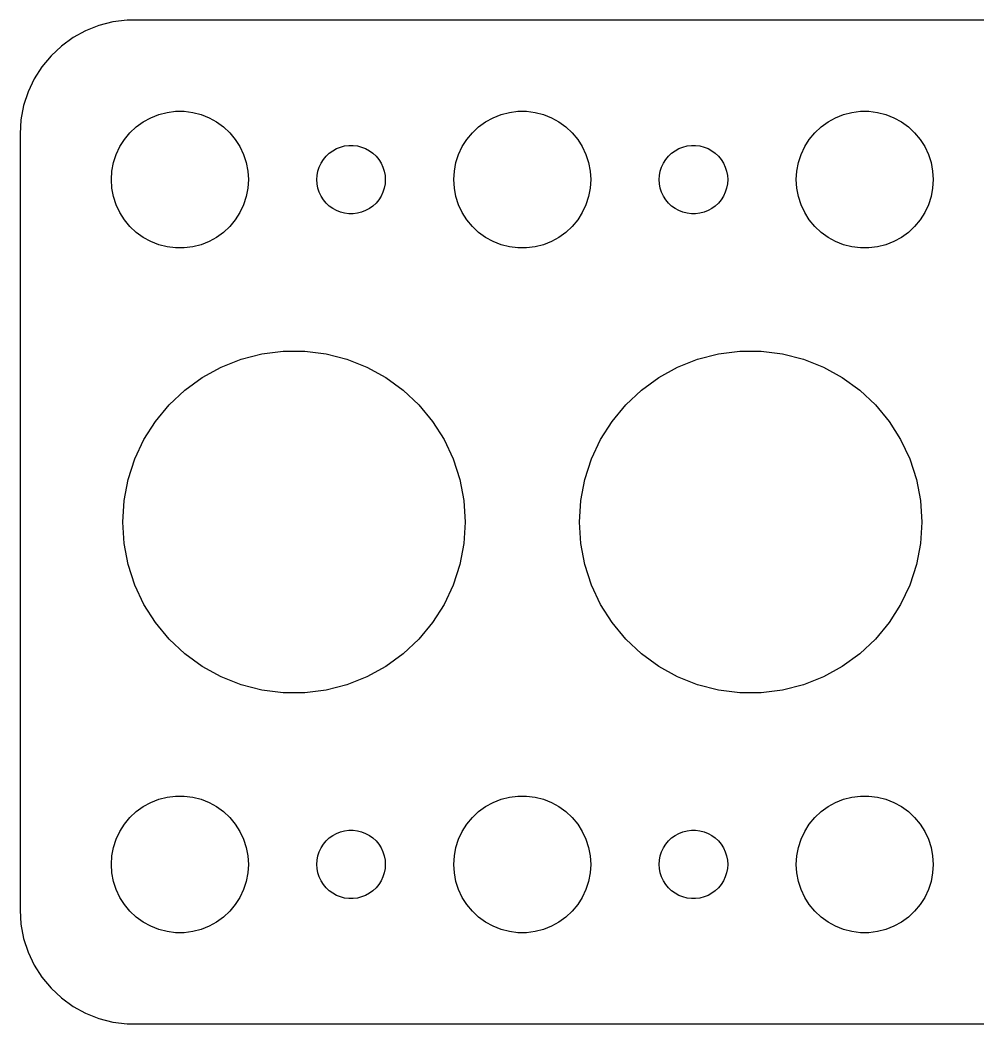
# Model space of a CAD drawing. Header units: metres. Extents: x -52 to 52, y -22 to 22.
# Drawn here: x -52 to -10.04, y -21.99 to 21.99 of the extents above; entities that cross this region are included whole.
import ezdxf

# ---------------------------------------------------------------- set-up
doc = ezdxf.new("R2010")
doc.units = ezdxf.units.M

msp = doc.modelspace()

# ---------------------------------------------------------------- linework, layer by layer
for p, q in [((-47.3139, 21.9901), (-47.9369, 21.9114)), ((47.3139, 21.9901), (-47.3139, 21.9901)), ((-48.5451, 21.7553), (-49.1289, 21.5241)), ((-47.9369, 21.9114), (-48.5451, 21.7553)), ((-49.6791, 21.2216), (-50.1871, 20.8526)), ((-49.1289, 21.5241), (-49.6791, 21.2216)), ((-50.1871, 20.8526), (-50.6448, 20.4227)), ((-50.6448, 20.4227), (-51.0451, 19.9389)), ((-51.0451, 19.9389), (-51.3815, 19.4088)), ((-51.3815, 19.4088), (-51.6489, 18.8406)), ((-51.6489, 18.8406), (-51.8429, 18.2434)), ((-51.8429, 18.2434), (-51.9606, 17.6267)), ((-51.9606, 17.6267), (-52, 17)), ((-46.6075, 17.533), (-46.2773, 17.7145)), ((-46.2773, 17.7145), (-45.927, 17.8532)), ((-45.927, 17.8532), (-45.5621, 17.9469)), ((-45.5621, 17.9469), (-45.1884, 17.9941)), ((-45.1884, 17.9941), (-44.8116, 17.9941)), ((-44.8116, 17.9941), (-44.4379, 17.9469)), ((-44.4379, 17.9469), (-44.0729, 17.8532)), ((-44.0729, 17.8532), (-43.7227, 17.7145)), ((-43.7227, 17.7145), (-43.3925, 17.533)), ((-31.6075, 17.533), (-31.2773, 17.7145)), ((-31.2773, 17.7145), (-30.927, 17.8532)), ((-30.927, 17.8532), (-30.5621, 17.9469)), ((-30.5621, 17.9469), (-30.1884, 17.9941)), ((-30.1884, 17.9941), (-29.8116, 17.9941)), ((-29.8116, 17.9941), (-29.4379, 17.9469)), ((-29.4379, 17.9469), (-29.0729, 17.8532)), ((-29.0729, 17.8532), (-28.7227, 17.7145)), ((-28.7227, 17.7145), (-28.3925, 17.533)), ((-16.6075, 17.533), (-16.2773, 17.7145)), ((-16.2773, 17.7145), (-15.927, 17.8532)), ((-15.927, 17.8532), (-15.5621, 17.9469)), ((-15.5621, 17.9469), (-15.1884, 17.9941)), ((-15.1884, 17.9941), (-14.8116, 17.9941)), ((-14.8116, 17.9941), (-14.4379, 17.9469)), ((-14.4379, 17.9469), (-14.0729, 17.8532)), ((-14.0729, 17.8532), (-13.7227, 17.7145)), ((-13.7227, 17.7145), (-13.3925, 17.533)), ((-47.1869, 17.0536), (-46.9123, 17.3115)), ((-46.9123, 17.3115), (-46.6075, 17.533)), ((-43.3925, 17.533), (-43.0877, 17.3115)), ((-43.0877, 17.3115), (-42.8131, 17.0536)), ((-32.1869, 17.0536), (-31.9123, 17.3115)), ((-31.9123, 17.3115), (-31.6075, 17.533)), ((-28.3925, 17.533), (-28.0877, 17.3115)), ((-28.0877, 17.3115), (-27.8131, 17.0536)), ((-17.1869, 17.0536), (-16.9123, 17.3115)), ((-16.9123, 17.3115), (-16.6075, 17.533)), ((-13.3925, 17.533), (-13.0877, 17.3115)), ((-13.0877, 17.3115), (-12.8131, 17.0536)), ((-52, 17), (-52, -17)), ((-47.6289, 16.4453), (-47.427, 16.7634)), ((-47.427, 16.7634), (-47.1869, 17.0536)), ((-42.8131, 17.0536), (-42.5729, 16.7634)), ((-42.5729, 16.7634), (-42.3711, 16.4453)), ((-32.6289, 16.4453), (-32.427, 16.7634)), ((-32.427, 16.7634), (-32.1869, 17.0536)), ((-27.8131, 17.0536), (-27.5729, 16.7634)), ((-27.5729, 16.7634), (-27.3711, 16.4453)), ((-17.6289, 16.4453), (-17.427, 16.7634)), ((-17.427, 16.7634), (-17.1869, 17.0536)), ((-12.8131, 17.0536), (-12.5729, 16.7634)), ((-12.5729, 16.7634), (-12.3711, 16.4453)), ((-47.7893, 16.1044), (-47.6289, 16.4453)), ((-42.3711, 16.4453), (-42.2107, 16.1044)), ((-38.3037, 16.2665), (-38.1387, 16.3572)), ((-38.1387, 16.3572), (-37.9635, 16.4266)), ((-37.9635, 16.4266), (-37.7811, 16.4734)), ((-37.7811, 16.4734), (-37.5942, 16.497)), ((-37.5942, 16.497), (-37.4058, 16.497)), ((-37.4058, 16.497), (-37.2189, 16.4734)), ((-37.2189, 16.4734), (-37.0365, 16.4266)), ((-37.0365, 16.4266), (-36.8613, 16.3572)), ((-36.8613, 16.3572), (-36.6963, 16.2665)), ((-32.7893, 16.1044), (-32.6289, 16.4453)), ((-27.3711, 16.4453), (-27.2107, 16.1044)), ((-23.3037, 16.2665), (-23.1387, 16.3572)), ((-23.1387, 16.3572), (-22.9635, 16.4266)), ((-22.9635, 16.4266), (-22.7811, 16.4734)), ((-22.7811, 16.4734), (-22.5942, 16.497)), ((-22.5942, 16.497), (-22.4058, 16.497)), ((-22.4058, 16.497), (-22.2189, 16.4734)), ((-22.2189, 16.4734), (-22.0365, 16.4266)), ((-22.0365, 16.4266), (-21.8613, 16.3572)), ((-21.8613, 16.3572), (-21.6963, 16.2665)), ((-17.7893, 16.1044), (-17.6289, 16.4453)), ((-12.3711, 16.4453), (-12.2107, 16.1044)), ((-47.9057, 15.7461), (-47.7893, 16.1044)), ((-42.2107, 16.1044), (-42.0942, 15.7461)), ((-38.8145, 15.7226), (-38.7135, 15.8817)), ((-38.7135, 15.8817), (-38.5934, 16.0268)), ((-38.5934, 16.0268), (-38.4561, 16.1558)), ((-38.4561, 16.1558), (-38.3037, 16.2665)), ((-36.6963, 16.2665), (-36.5439, 16.1558)), ((-36.5439, 16.1558), (-36.4065, 16.0268)), ((-36.4065, 16.0268), (-36.2865, 15.8817)), ((-36.2865, 15.8817), (-36.1855, 15.7226)), ((-32.9057, 15.7461), (-32.7893, 16.1044)), ((-27.2107, 16.1044), (-27.0942, 15.7461)), ((-23.8145, 15.7226), (-23.7135, 15.8817)), ((-23.7135, 15.8817), (-23.5934, 16.0268)), ((-23.5934, 16.0268), (-23.4561, 16.1558)), ((-23.4561, 16.1558), (-23.3037, 16.2665)), ((-21.6963, 16.2665), (-21.5439, 16.1558)), ((-21.5439, 16.1558), (-21.4065, 16.0268)), ((-21.4065, 16.0268), (-21.2865, 15.8817)), ((-21.2865, 15.8817), (-21.1855, 15.7226)), ((-17.9057, 15.7461), (-17.7893, 16.1044)), ((-12.2107, 16.1044), (-12.0942, 15.7461)), ((-47.9763, 15.376), (-47.9057, 15.7461)), ((-42.0942, 15.7461), (-42.0237, 15.376)), ((-38.9529, 15.373), (-38.8947, 15.5522)), ((-38.8947, 15.5522), (-38.8145, 15.7226)), ((-36.1855, 15.7226), (-36.1053, 15.5522)), ((-36.1053, 15.5522), (-36.0471, 15.373)), ((-32.9763, 15.376), (-32.9057, 15.7461)), ((-27.0942, 15.7461), (-27.0237, 15.376)), ((-23.9529, 15.373), (-23.8947, 15.5522)), ((-23.8947, 15.5522), (-23.8145, 15.7226)), ((-21.1855, 15.7226), (-21.1053, 15.5522)), ((-21.1053, 15.5522), (-21.0471, 15.373)), ((-17.9763, 15.376), (-17.9057, 15.7461)), ((-12.0942, 15.7461), (-12.0237, 15.376)), ((-48, 15), (-47.9763, 15.376)), ((-47.9763, 14.624), (-48, 15)), ((-42.0237, 15.376), (-42, 15)), ((-42, 15), (-42.0237, 14.624)), ((-39, 15), (-38.9882, 15.188)), ((-38.9882, 14.812), (-39, 15)), ((-38.9882, 15.188), (-38.9529, 15.373)), ((-36.0471, 15.373), (-36.0118, 15.188)), ((-36.0118, 15.188), (-36, 15)), ((-36, 15), (-36.0118, 14.812)), ((-33, 15), (-32.9763, 15.376)), ((-32.9763, 14.624), (-33, 15)), ((-27.0237, 15.376), (-27, 15)), ((-27, 15), (-27.0237, 14.624)), ((-24, 15), (-23.9882, 15.188)), ((-23.9882, 14.812), (-24, 15)), ((-23.9882, 15.188), (-23.9529, 15.373)), ((-21.0471, 15.373), (-21.0118, 15.188)), ((-21.0118, 15.188), (-21, 15)), ((-21, 15), (-21.0118, 14.812)), ((-18, 15), (-17.9763, 15.376)), ((-17.9763, 14.624), (-18, 15)), ((-12.0237, 15.376), (-12, 15)), ((-12, 15), (-12.0237, 14.624)), ((-47.9057, 14.2539), (-47.9763, 14.624)), ((-42.0237, 14.624), (-42.0942, 14.2539)), ((-38.9529, 14.627), (-38.9882, 14.812)), ((-38.8947, 14.4478), (-38.9529, 14.627)), ((-36.0471, 14.627), (-36.1053, 14.4478)), ((-36.0118, 14.812), (-36.0471, 14.627)), ((-32.9057, 14.2539), (-32.9763, 14.624)), ((-27.0237, 14.624), (-27.0942, 14.2539)), ((-23.9529, 14.627), (-23.9882, 14.812)), ((-23.8947, 14.4478), (-23.9529, 14.627)), ((-21.0471, 14.627), (-21.1053, 14.4478)), ((-21.0118, 14.812), (-21.0471, 14.627)), ((-17.9057, 14.2539), (-17.9763, 14.624)), ((-12.0237, 14.624), (-12.0942, 14.2539)), ((-47.7893, 13.8956), (-47.9057, 14.2539)), ((-42.0942, 14.2539), (-42.2107, 13.8956)), ((-38.8145, 14.2774), (-38.8947, 14.4478)), ((-38.7135, 14.1183), (-38.8145, 14.2774)), ((-38.5934, 13.9732), (-38.7135, 14.1183)), ((-36.2865, 14.1183), (-36.4065, 13.9732)), ((-36.1855, 14.2774), (-36.2865, 14.1183)), ((-36.1053, 14.4478), (-36.1855, 14.2774)), ((-32.7893, 13.8956), (-32.9057, 14.2539)), ((-27.0942, 14.2539), (-27.2107, 13.8956)), ((-23.8145, 14.2774), (-23.8947, 14.4478)), ((-23.7135, 14.1183), (-23.8145, 14.2774)), ((-23.5934, 13.9732), (-23.7135, 14.1183)), ((-21.2865, 14.1183), (-21.4065, 13.9732)), ((-21.1855, 14.2774), (-21.2865, 14.1183)), ((-21.1053, 14.4478), (-21.1855, 14.2774)), ((-17.7893, 13.8956), (-17.9057, 14.2539)), ((-12.0942, 14.2539), (-12.2107, 13.8956)), ((-47.6289, 13.5547), (-47.7893, 13.8956)), ((-42.2107, 13.8956), (-42.3711, 13.5547)), ((-38.4561, 13.8442), (-38.5934, 13.9732)), ((-38.3037, 13.7335), (-38.4561, 13.8442)), ((-38.1387, 13.6427), (-38.3037, 13.7335)), ((-37.9635, 13.5734), (-38.1387, 13.6427)), ((-36.8613, 13.6427), (-37.0365, 13.5734)), ((-36.6963, 13.7335), (-36.8613, 13.6427)), ((-36.5439, 13.8442), (-36.6963, 13.7335)), ((-36.4065, 13.9732), (-36.5439, 13.8442)), ((-32.6289, 13.5547), (-32.7893, 13.8956)), ((-27.2107, 13.8956), (-27.3711, 13.5547)), ((-23.4561, 13.8442), (-23.5934, 13.9732)), ((-23.3037, 13.7335), (-23.4561, 13.8442)), ((-23.1387, 13.6427), (-23.3037, 13.7335)), ((-22.9635, 13.5734), (-23.1387, 13.6427)), ((-21.8613, 13.6427), (-22.0365, 13.5734)), ((-21.6963, 13.7335), (-21.8613, 13.6427)), ((-21.5439, 13.8442), (-21.6963, 13.7335)), ((-21.4065, 13.9732), (-21.5439, 13.8442)), ((-17.6289, 13.5547), (-17.7893, 13.8956)), ((-12.2107, 13.8956), (-12.3711, 13.5547)), ((-47.427, 13.2366), (-47.6289, 13.5547)), ((-47.1869, 12.9464), (-47.427, 13.2366)), ((-42.5729, 13.2366), (-42.8131, 12.9464)), ((-42.3711, 13.5547), (-42.5729, 13.2366)), ((-37.7811, 13.5266), (-37.9635, 13.5734)), ((-37.5942, 13.5029), (-37.7811, 13.5266)), ((-37.4058, 13.5029), (-37.5942, 13.5029)), ((-37.2189, 13.5266), (-37.4058, 13.5029)), ((-37.0365, 13.5734), (-37.2189, 13.5266)), ((-32.427, 13.2366), (-32.6289, 13.5547)), ((-32.1869, 12.9464), (-32.427, 13.2366)), ((-27.5729, 13.2366), (-27.8131, 12.9464)), ((-27.3711, 13.5547), (-27.5729, 13.2366)), ((-22.7811, 13.5266), (-22.9635, 13.5734)), ((-22.5942, 13.5029), (-22.7811, 13.5266)), ((-22.4058, 13.5029), (-22.5942, 13.5029)), ((-22.2189, 13.5266), (-22.4058, 13.5029)), ((-22.0365, 13.5734), (-22.2189, 13.5266)), ((-17.427, 13.2366), (-17.6289, 13.5547)), ((-17.1869, 12.9464), (-17.427, 13.2366)), ((-12.5729, 13.2366), (-12.8131, 12.9464)), ((-12.3711, 13.5547), (-12.5729, 13.2366)), ((-46.9123, 12.6884), (-47.1869, 12.9464)), ((-42.8131, 12.9464), (-43.0877, 12.6884)), ((-31.9123, 12.6884), (-32.1869, 12.9464)), ((-27.8131, 12.9464), (-28.0877, 12.6884)), ((-16.9123, 12.6884), (-17.1869, 12.9464)), ((-12.8131, 12.9464), (-13.0877, 12.6884)), ((-46.6075, 12.467), (-46.9123, 12.6884)), ((-46.2773, 12.2855), (-46.6075, 12.467)), ((-43.3925, 12.467), (-43.7227, 12.2855)), ((-43.0877, 12.6884), (-43.3925, 12.467)), ((-31.6075, 12.467), (-31.9123, 12.6884)), ((-31.2773, 12.2855), (-31.6075, 12.467)), ((-28.3925, 12.467), (-28.7227, 12.2855)), ((-28.0877, 12.6884), (-28.3925, 12.467)), ((-16.6075, 12.467), (-16.9123, 12.6884)), ((-16.2773, 12.2855), (-16.6075, 12.467)), ((-13.3925, 12.467), (-13.7227, 12.2855)), ((-13.0877, 12.6884), (-13.3925, 12.467)), ((-45.927, 12.1468), (-46.2773, 12.2855)), ((-45.5621, 12.0531), (-45.927, 12.1468)), ((-45.1884, 12.0059), (-45.5621, 12.0531)), ((-44.8116, 12.0059), (-45.1884, 12.0059)), ((-44.4379, 12.0531), (-44.8116, 12.0059)), ((-44.0729, 12.1468), (-44.4379, 12.0531)), ((-43.7227, 12.2855), (-44.0729, 12.1468)), ((-30.927, 12.1468), (-31.2773, 12.2855)), ((-30.5621, 12.0531), (-30.927, 12.1468)), ((-30.1884, 12.0059), (-30.5621, 12.0531)), ((-29.8116, 12.0059), (-30.1884, 12.0059)), ((-29.4379, 12.0531), (-29.8116, 12.0059)), ((-29.0729, 12.1468), (-29.4379, 12.0531)), ((-28.7227, 12.2855), (-29.0729, 12.1468)), ((-15.927, 12.1468), (-16.2773, 12.2855)), ((-15.5621, 12.0531), (-15.927, 12.1468)), ((-15.1884, 12.0059), (-15.5621, 12.0531)), ((-14.8116, 12.0059), (-15.1884, 12.0059)), ((-14.4379, 12.0531), (-14.8116, 12.0059)), ((-14.0729, 12.1468), (-14.4379, 12.0531)), ((-13.7227, 12.2855), (-14.0729, 12.1468)), ((-41.4053, 7.36714), (-40.4709, 7.4852)), ((-40.4709, 7.4852), (-39.5291, 7.4852)), ((-39.5291, 7.4852), (-38.5946, 7.36714)), ((-21.4053, 7.36714), (-20.4709, 7.4852)), ((-20.4709, 7.4852), (-19.5291, 7.4852)), ((-19.5291, 7.4852), (-18.5946, 7.36714)), ((-43.1933, 6.78619), (-42.3176, 7.13292)), ((-42.3176, 7.13292), (-41.4053, 7.36714)), ((-38.5946, 7.36714), (-37.6824, 7.13292)), ((-37.6824, 7.13292), (-36.8067, 6.78619)), ((-23.1933, 6.78619), (-22.3176, 7.13292)), ((-22.3176, 7.13292), (-21.4053, 7.36714)), ((-18.5946, 7.36714), (-17.6824, 7.13292)), ((-17.6824, 7.13292), (-16.8067, 6.78619)), ((-44.0187, 6.33246), (-43.1933, 6.78619)), ((-36.8067, 6.78619), (-35.9813, 6.33246)), ((-24.0187, 6.33246), (-23.1933, 6.78619)), ((-16.8067, 6.78619), (-15.9813, 6.33246)), ((-44.7807, 5.77884), (-44.0187, 6.33246)), ((-35.9813, 6.33246), (-35.2193, 5.77884)), ((-24.7807, 5.77884), (-24.0187, 6.33246)), ((-15.9813, 6.33246), (-15.2193, 5.77884)), ((-45.4673, 5.13409), (-44.7807, 5.77884)), ((-35.2193, 5.77884), (-34.5327, 5.13409)), ((-25.4673, 5.13409), (-24.7807, 5.77884)), ((-15.2193, 5.77884), (-14.5327, 5.13409)), ((-46.0676, 4.40839), (-45.4673, 5.13409)), ((-34.5327, 5.13409), (-33.9324, 4.40839)), ((-26.0676, 4.40839), (-25.4673, 5.13409)), ((-14.5327, 5.13409), (-13.9324, 4.40839)), ((-46.5723, 3.61314), (-46.0676, 4.40839)), ((-33.9324, 4.40839), (-33.4277, 3.61314)), ((-26.5723, 3.61314), (-26.0676, 4.40839)), ((-13.9324, 4.40839), (-13.4277, 3.61314)), ((-46.9733, 2.76093), (-46.5723, 3.61314)), ((-33.4277, 3.61314), (-33.0267, 2.76093)), ((-26.9733, 2.76093), (-26.5723, 3.61314)), ((-13.4277, 3.61314), (-13.0267, 2.76093)), ((-47.2644, 1.86517), (-46.9733, 2.76093)), ((-33.0267, 2.76093), (-32.7356, 1.86517)), ((-27.2644, 1.86517), (-26.9733, 2.76093)), ((-13.0267, 2.76093), (-12.7356, 1.86517)), ((-47.4409, 0.93999), (-47.2644, 1.86517)), ((-32.7356, 1.86517), (-32.5591, 0.93999)), ((-27.4409, 0.93999), (-27.2644, 1.86517)), ((-12.7356, 1.86517), (-12.5591, 0.93999)), ((-47.5, 0), (-47.4409, 0.93999)), ((-32.5591, 0.93999), (-32.5, 0)), ((-27.5, 0), (-27.4409, 0.93999)), ((-12.5591, 0.93999), (-12.5, 0)), ((-47.4409, -0.93999), (-47.5, 0)), ((-32.5, 0), (-32.5591, -0.93999)), ((-27.4409, -0.93999), (-27.5, 0)), ((-12.5, 0), (-12.5591, -0.93999)), ((-47.2644, -1.86517), (-47.4409, -0.93999)), ((-32.5591, -0.93999), (-32.7356, -1.86517)), ((-27.2644, -1.86517), (-27.4409, -0.93999)), ((-12.5591, -0.93999), (-12.7356, -1.86517)), ((-46.9733, -2.76093), (-47.2644, -1.86517)), ((-32.7356, -1.86517), (-33.0267, -2.76093)), ((-26.9733, -2.76093), (-27.2644, -1.86517)), ((-12.7356, -1.86517), (-13.0267, -2.76093)), ((-46.5723, -3.61314), (-46.9733, -2.76093)), ((-33.0267, -2.76093), (-33.4277, -3.61314)), ((-26.5723, -3.61314), (-26.9733, -2.76093)), ((-13.0267, -2.76093), (-13.4277, -3.61314)), ((-46.0676, -4.40839), (-46.5723, -3.61314)), ((-33.4277, -3.61314), (-33.9324, -4.40839)), ((-26.0676, -4.40839), (-26.5723, -3.61314)), ((-13.4277, -3.61314), (-13.9324, -4.40839)), ((-45.4673, -5.13409), (-46.0676, -4.40839)), ((-33.9324, -4.40839), (-34.5327, -5.13409)), ((-25.4673, -5.13409), (-26.0676, -4.40839)), ((-13.9324, -4.40839), (-14.5327, -5.13409)), ((-44.7807, -5.77884), (-45.4673, -5.13409)), ((-34.5327, -5.13409), (-35.2193, -5.77884)), ((-24.7807, -5.77884), (-25.4673, -5.13409)), ((-14.5327, -5.13409), (-15.2193, -5.77884)), ((-44.0187, -6.33246), (-44.7807, -5.77884)), ((-35.2193, -5.77884), (-35.9813, -6.33246)), ((-24.0187, -6.33246), (-24.7807, -5.77884)), ((-15.2193, -5.77884), (-15.9813, -6.33246)), ((-43.1933, -6.78619), (-44.0187, -6.33246)), ((-35.9813, -6.33246), (-36.8067, -6.78619)), ((-23.1933, -6.78619), (-24.0187, -6.33246)), ((-15.9813, -6.33246), (-16.8067, -6.78619)), ((-42.3176, -7.13292), (-43.1933, -6.78619)), ((-36.8067, -6.78619), (-37.6824, -7.13292)), ((-22.3176, -7.13292), (-23.1933, -6.78619)), ((-16.8067, -6.78619), (-17.6824, -7.13292)), ((-41.4053, -7.36714), (-42.3176, -7.13292)), ((-40.4709, -7.4852), (-41.4053, -7.36714)), ((-38.5946, -7.36714), (-39.5291, -7.4852)), ((-37.6824, -7.13292), (-38.5946, -7.36714)), ((-21.4053, -7.36714), (-22.3176, -7.13292)), ((-20.4709, -7.4852), (-21.4053, -7.36714)), ((-18.5946, -7.36714), (-19.5291, -7.4852)), ((-17.6824, -7.13292), (-18.5946, -7.36714)), ((-39.5291, -7.4852), (-40.4709, -7.4852)), ((-19.5291, -7.4852), (-20.4709, -7.4852)), ((-46.6075, -12.467), (-46.2773, -12.2855)), ((-46.2773, -12.2855), (-45.927, -12.1468)), ((-45.927, -12.1468), (-45.5621, -12.0531)), ((-45.5621, -12.0531), (-45.1884, -12.0059)), ((-45.1884, -12.0059), (-44.8116, -12.0059)), ((-44.8116, -12.0059), (-44.4379, -12.0531)), ((-44.4379, -12.0531), (-44.0729, -12.1468)), ((-44.0729, -12.1468), (-43.7227, -12.2855)), ((-43.7227, -12.2855), (-43.3925, -12.467)), ((-31.6075, -12.467), (-31.2773, -12.2855)), ((-31.2773, -12.2855), (-30.927, -12.1468)), ((-30.927, -12.1468), (-30.5621, -12.0531)), ((-30.5621, -12.0531), (-30.1884, -12.0059)), ((-30.1884, -12.0059), (-29.8116, -12.0059)), ((-29.8116, -12.0059), (-29.4379, -12.0531)), ((-29.4379, -12.0531), (-29.0729, -12.1468)), ((-29.0729, -12.1468), (-28.7227, -12.2855)), ((-28.7227, -12.2855), (-28.3925, -12.467)), ((-16.6075, -12.467), (-16.2773, -12.2855)), ((-16.2773, -12.2855), (-15.927, -12.1468)), ((-15.927, -12.1468), (-15.5621, -12.0531)), ((-15.5621, -12.0531), (-15.1884, -12.0059)), ((-15.1884, -12.0059), (-14.8116, -12.0059)), ((-14.8116, -12.0059), (-14.4379, -12.0531)), ((-14.4379, -12.0531), (-14.0729, -12.1468)), ((-14.0729, -12.1468), (-13.7227, -12.2855)), ((-13.7227, -12.2855), (-13.3925, -12.467)), ((-47.1869, -12.9464), (-46.9123, -12.6884)), ((-46.9123, -12.6884), (-46.6075, -12.467)), ((-43.3925, -12.467), (-43.0877, -12.6884)), ((-43.0877, -12.6884), (-42.8131, -12.9464)), ((-32.1869, -12.9464), (-31.9123, -12.6884)), ((-31.9123, -12.6884), (-31.6075, -12.467)), ((-28.3925, -12.467), (-28.0877, -12.6884)), ((-28.0877, -12.6884), (-27.8131, -12.9464)), ((-17.1869, -12.9464), (-16.9123, -12.6884)), ((-16.9123, -12.6884), (-16.6075, -12.467)), ((-13.3925, -12.467), (-13.0877, -12.6884)), ((-13.0877, -12.6884), (-12.8131, -12.9464)), ((-47.427, -13.2366), (-47.1869, -12.9464)), ((-42.8131, -12.9464), (-42.5729, -13.2366)), ((-32.427, -13.2366), (-32.1869, -12.9464)), ((-27.8131, -12.9464), (-27.5729, -13.2366)), ((-17.427, -13.2366), (-17.1869, -12.9464)), ((-12.8131, -12.9464), (-12.5729, -13.2366)), ((-47.7893, -13.8956), (-47.6289, -13.5547)), ((-47.6289, -13.5547), (-47.427, -13.2366)), ((-42.5729, -13.2366), (-42.3711, -13.5547)), ((-42.3711, -13.5547), (-42.2107, -13.8956)), ((-38.1387, -13.6427), (-37.9635, -13.5734)), ((-37.9635, -13.5734), (-37.7811, -13.5266)), ((-37.7811, -13.5266), (-37.5942, -13.5029)), ((-37.5942, -13.5029), (-37.4058, -13.5029)), ((-37.4058, -13.5029), (-37.2189, -13.5266)), ((-37.2189, -13.5266), (-37.0365, -13.5734)), ((-37.0365, -13.5734), (-36.8613, -13.6427)), ((-32.7893, -13.8956), (-32.6289, -13.5547)), ((-32.6289, -13.5547), (-32.427, -13.2366)), ((-27.5729, -13.2366), (-27.3711, -13.5547)), ((-27.3711, -13.5547), (-27.2107, -13.8956)), ((-23.1387, -13.6427), (-22.9635, -13.5734)), ((-22.9635, -13.5734), (-22.7811, -13.5266)), ((-22.7811, -13.5266), (-22.5942, -13.5029)), ((-22.5942, -13.5029), (-22.4058, -13.5029)), ((-22.4058, -13.5029), (-22.2189, -13.5266)), ((-22.2189, -13.5266), (-22.0365, -13.5734)), ((-22.0365, -13.5734), (-21.8613, -13.6427)), ((-17.7893, -13.8956), (-17.6289, -13.5547)), ((-17.6289, -13.5547), (-17.427, -13.2366)), ((-12.5729, -13.2366), (-12.3711, -13.5547)), ((-12.3711, -13.5547), (-12.2107, -13.8956)), ((-47.9057, -14.2539), (-47.7893, -13.8956)), ((-42.2107, -13.8956), (-42.0942, -14.2539)), ((-38.7135, -14.1183), (-38.5934, -13.9732)), ((-38.5934, -13.9732), (-38.4561, -13.8442)), ((-38.4561, -13.8442), (-38.3037, -13.7335)), ((-38.3037, -13.7335), (-38.1387, -13.6427)), ((-36.8613, -13.6427), (-36.6963, -13.7335)), ((-36.6963, -13.7335), (-36.5439, -13.8442)), ((-36.5439, -13.8442), (-36.4065, -13.9732)), ((-36.4065, -13.9732), (-36.2865, -14.1183)), ((-32.9057, -14.2539), (-32.7893, -13.8956)), ((-27.2107, -13.8956), (-27.0942, -14.2539)), ((-23.7135, -14.1183), (-23.5934, -13.9732)), ((-23.5934, -13.9732), (-23.4561, -13.8442)), ((-23.4561, -13.8442), (-23.3037, -13.7335)), ((-23.3037, -13.7335), (-23.1387, -13.6427)), ((-21.8613, -13.6427), (-21.6963, -13.7335)), ((-21.6963, -13.7335), (-21.5439, -13.8442)), ((-21.5439, -13.8442), (-21.4065, -13.9732)), ((-21.4065, -13.9732), (-21.2865, -14.1183)), ((-17.9057, -14.2539), (-17.7893, -13.8956)), ((-12.2107, -13.8956), (-12.0942, -14.2539)), ((-47.9763, -14.624), (-47.9057, -14.2539)), ((-42.0942, -14.2539), (-42.0237, -14.624)), ((-38.9529, -14.627), (-38.8947, -14.4478)), ((-38.8947, -14.4478), (-38.8145, -14.2774)), ((-38.8145, -14.2774), (-38.7135, -14.1183)), ((-36.2865, -14.1183), (-36.1855, -14.2774)), ((-36.1855, -14.2774), (-36.1053, -14.4478)), ((-36.1053, -14.4478), (-36.0471, -14.627)), ((-32.9763, -14.624), (-32.9057, -14.2539)), ((-27.0942, -14.2539), (-27.0237, -14.624)), ((-23.9529, -14.627), (-23.8947, -14.4478)), ((-23.8947, -14.4478), (-23.8145, -14.2774)), ((-23.8145, -14.2774), (-23.7135, -14.1183)), ((-21.2865, -14.1183), (-21.1855, -14.2774)), ((-21.1855, -14.2774), (-21.1053, -14.4478)), ((-21.1053, -14.4478), (-21.0471, -14.627)), ((-17.9763, -14.624), (-17.9057, -14.2539)), ((-12.0942, -14.2539), (-12.0237, -14.624)), ((-48, -15), (-47.9763, -14.624)), ((-42.0237, -14.624), (-42, -15)), ((-39, -15), (-38.9882, -14.812)), ((-38.9882, -14.812), (-38.9529, -14.627)), ((-36.0471, -14.627), (-36.0118, -14.812)), ((-36.0118, -14.812), (-36, -15)), ((-33, -15), (-32.9763, -14.624)), ((-27.0237, -14.624), (-27, -15)), ((-24, -15), (-23.9882, -14.812)), ((-23.9882, -14.812), (-23.9529, -14.627)), ((-21.0471, -14.627), (-21.0118, -14.812)), ((-21.0118, -14.812), (-21, -15)), ((-18, -15), (-17.9763, -14.624)), ((-12.0237, -14.624), (-12, -15)), ((-47.9763, -15.376), (-48, -15)), ((-47.9057, -15.7461), (-47.9763, -15.376)), ((-42.0237, -15.376), (-42.0942, -15.7461)), ((-42, -15), (-42.0237, -15.376)), ((-38.9882, -15.188), (-39, -15)), ((-38.9529, -15.373), (-38.9882, -15.188)), ((-38.8947, -15.5522), (-38.9529, -15.373)), ((-36.0471, -15.373), (-36.1053, -15.5522)), ((-36.0118, -15.188), (-36.0471, -15.373)), ((-36, -15), (-36.0118, -15.188)), ((-32.9763, -15.376), (-33, -15)), ((-32.9057, -15.7461), (-32.9763, -15.376)), ((-27.0237, -15.376), (-27.0942, -15.7461)), ((-27, -15), (-27.0237, -15.376)), ((-23.9882, -15.188), (-24, -15)), ((-23.9529, -15.373), (-23.9882, -15.188)), ((-23.8947, -15.5522), (-23.9529, -15.373)), ((-21.0471, -15.373), (-21.1053, -15.5522)), ((-21.0118, -15.188), (-21.0471, -15.373)), ((-21, -15), (-21.0118, -15.188)), ((-17.9763, -15.376), (-18, -15)), ((-17.9057, -15.7461), (-17.9763, -15.376)), ((-12.0237, -15.376), (-12.0942, -15.7461)), ((-12, -15), (-12.0237, -15.376)), ((-47.7893, -16.1044), (-47.9057, -15.7461)), ((-42.0942, -15.7461), (-42.2107, -16.1044)), ((-38.8145, -15.7226), (-38.8947, -15.5522)), ((-38.7135, -15.8817), (-38.8145, -15.7226)), ((-36.1855, -15.7226), (-36.2865, -15.8817)), ((-36.1053, -15.5522), (-36.1855, -15.7226)), ((-32.7893, -16.1044), (-32.9057, -15.7461)), ((-27.0942, -15.7461), (-27.2107, -16.1044)), ((-23.8145, -15.7226), (-23.8947, -15.5522)), ((-23.7135, -15.8817), (-23.8145, -15.7226)), ((-21.1855, -15.7226), (-21.2865, -15.8817)), ((-21.1053, -15.5522), (-21.1855, -15.7226)), ((-17.7893, -16.1044), (-17.9057, -15.7461)), ((-12.0942, -15.7461), (-12.2107, -16.1044)), ((-47.6289, -16.4453), (-47.7893, -16.1044)), ((-42.2107, -16.1044), (-42.3711, -16.4453)), ((-38.5934, -16.0268), (-38.7135, -15.8817)), ((-38.4561, -16.1558), (-38.5934, -16.0268)), ((-38.3037, -16.2665), (-38.4561, -16.1558)), ((-38.1387, -16.3572), (-38.3037, -16.2665)), ((-36.6963, -16.2665), (-36.8613, -16.3572)), ((-36.5439, -16.1558), (-36.6963, -16.2665)), ((-36.4065, -16.0268), (-36.5439, -16.1558)), ((-36.2865, -15.8817), (-36.4065, -16.0268)), ((-32.6289, -16.4453), (-32.7893, -16.1044)), ((-27.2107, -16.1044), (-27.3711, -16.4453)), ((-23.5934, -16.0268), (-23.7135, -15.8817)), ((-23.4561, -16.1558), (-23.5934, -16.0268)), ((-23.3037, -16.2665), (-23.4561, -16.1558)), ((-23.1387, -16.3572), (-23.3037, -16.2665)), ((-21.6963, -16.2665), (-21.8613, -16.3572)), ((-21.5439, -16.1558), (-21.6963, -16.2665)), ((-21.4065, -16.0268), (-21.5439, -16.1558)), ((-21.2865, -15.8817), (-21.4065, -16.0268)), ((-17.6289, -16.4453), (-17.7893, -16.1044)), ((-12.2107, -16.1044), (-12.3711, -16.4453)), ((-47.427, -16.7634), (-47.6289, -16.4453)), ((-42.3711, -16.4453), (-42.5729, -16.7634)), ((-37.9635, -16.4266), (-38.1387, -16.3572)), ((-37.7811, -16.4734), (-37.9635, -16.4266)), ((-37.5942, -16.497), (-37.7811, -16.4734)), ((-37.4058, -16.497), (-37.5942, -16.497)), ((-37.2189, -16.4734), (-37.4058, -16.497)), ((-37.0365, -16.4266), (-37.2189, -16.4734)), ((-36.8613, -16.3572), (-37.0365, -16.4266)), ((-32.427, -16.7634), (-32.6289, -16.4453)), ((-27.3711, -16.4453), (-27.5729, -16.7634)), ((-22.9635, -16.4266), (-23.1387, -16.3572)), ((-22.7811, -16.4734), (-22.9635, -16.4266)), ((-22.5942, -16.497), (-22.7811, -16.4734)), ((-22.4058, -16.497), (-22.5942, -16.497)), ((-22.2189, -16.4734), (-22.4058, -16.497)), ((-22.0365, -16.4266), (-22.2189, -16.4734)), ((-21.8613, -16.3572), (-22.0365, -16.4266)), ((-17.427, -16.7634), (-17.6289, -16.4453)), ((-12.3711, -16.4453), (-12.5729, -16.7634)), ((-52, -17), (-51.9606, -17.6267)), ((-47.1869, -17.0536), (-47.427, -16.7634)), ((-46.9123, -17.3115), (-47.1869, -17.0536)), ((-42.8131, -17.0536), (-43.0877, -17.3115)), ((-42.5729, -16.7634), (-42.8131, -17.0536)), ((-32.1869, -17.0536), (-32.427, -16.7634)), ((-31.9123, -17.3115), (-32.1869, -17.0536)), ((-27.8131, -17.0536), (-28.0877, -17.3115)), ((-27.5729, -16.7634), (-27.8131, -17.0536)), ((-17.1869, -17.0536), (-17.427, -16.7634)), ((-16.9123, -17.3115), (-17.1869, -17.0536)), ((-12.8131, -17.0536), (-13.0877, -17.3115)), ((-12.5729, -16.7634), (-12.8131, -17.0536)), ((-46.6075, -17.533), (-46.9123, -17.3115)), ((-46.2773, -17.7145), (-46.6075, -17.533)), ((-43.3925, -17.533), (-43.7227, -17.7145)), ((-43.0877, -17.3115), (-43.3925, -17.533)), ((-31.6075, -17.533), (-31.9123, -17.3115)), ((-31.2773, -17.7145), (-31.6075, -17.533)), ((-28.3925, -17.533), (-28.7227, -17.7145)), ((-28.0877, -17.3115), (-28.3925, -17.533)), ((-16.6075, -17.533), (-16.9123, -17.3115)), ((-16.2773, -17.7145), (-16.6075, -17.533)), ((-13.3925, -17.533), (-13.7227, -17.7145)), ((-13.0877, -17.3115), (-13.3925, -17.533)), ((-51.9606, -17.6267), (-51.8429, -18.2434)), ((-45.927, -17.8532), (-46.2773, -17.7145)), ((-45.5621, -17.9469), (-45.927, -17.8532)), ((-45.1884, -17.9941), (-45.5621, -17.9469)), ((-44.8116, -17.9941), (-45.1884, -17.9941)), ((-44.4379, -17.9469), (-44.8116, -17.9941)), ((-44.0729, -17.8532), (-44.4379, -17.9469)), ((-43.7227, -17.7145), (-44.0729, -17.8532)), ((-30.927, -17.8532), (-31.2773, -17.7145)), ((-30.5621, -17.9469), (-30.927, -17.8532)), ((-30.1884, -17.9941), (-30.5621, -17.9469)), ((-29.8116, -17.9941), (-30.1884, -17.9941)), ((-29.4379, -17.9469), (-29.8116, -17.9941)), ((-29.0729, -17.8532), (-29.4379, -17.9469)), ((-28.7227, -17.7145), (-29.0729, -17.8532)), ((-15.927, -17.8532), (-16.2773, -17.7145)), ((-15.5621, -17.9469), (-15.927, -17.8532)), ((-15.1884, -17.9941), (-15.5621, -17.9469)), ((-14.8116, -17.9941), (-15.1884, -17.9941)), ((-14.4379, -17.9469), (-14.8116, -17.9941)), ((-14.0729, -17.8532), (-14.4379, -17.9469)), ((-13.7227, -17.7145), (-14.0729, -17.8532)), ((-51.8429, -18.2434), (-51.6489, -18.8406)), ((-51.6489, -18.8406), (-51.3815, -19.4088)), ((-51.3815, -19.4088), (-51.0451, -19.9389)), ((-51.0451, -19.9389), (-50.6448, -20.4227)), ((-50.6448, -20.4227), (-50.1871, -20.8526)), ((-50.1871, -20.8526), (-49.6791, -21.2216)), ((-49.6791, -21.2216), (-49.1289, -21.5241)), ((-49.1289, -21.5241), (-48.5451, -21.7553)), ((-48.5451, -21.7553), (-47.9369, -21.9114)), ((-47.9369, -21.9114), (-47.3139, -21.9901)), ((-47.3139, -21.9901), (47.3139, -21.9901))]:
    msp.add_line(p, q)

doc.saveas('drawing.dxf')
